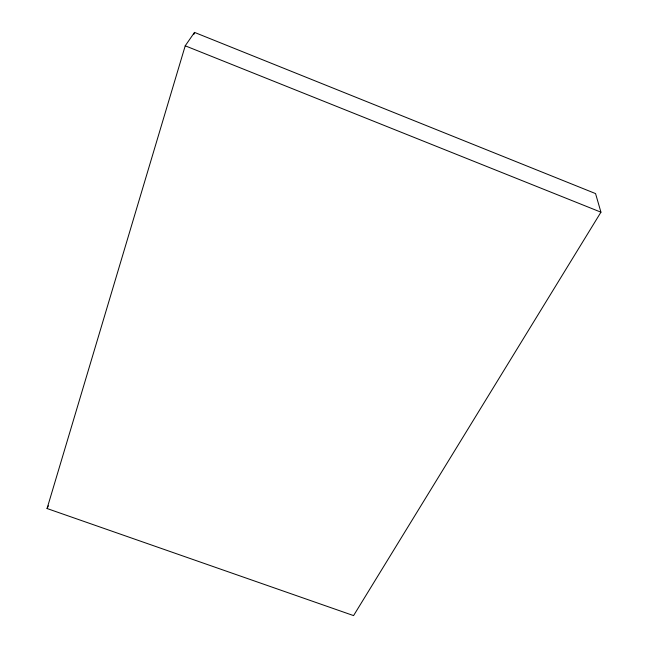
<?xml version="1.0" encoding="UTF-8"?>
<svg xmlns="http://www.w3.org/2000/svg" width="648" height="648" viewBox="0 0 648 648"><rect width="100%" height="100%" fill="white"/><g stroke="black" fill="none" stroke-linecap="round" stroke-linejoin="round"><path stroke-width="0.97" d="M47.061 508.526L185.223 45.806L194.513 32.4L595.553 193.582L600.939 212.18L353.573 615.6L47.061 508.526L48.349 505.805M193.922 34.336L194.513 32.4M185.223 45.806L600.939 212.18"/></g></svg>
